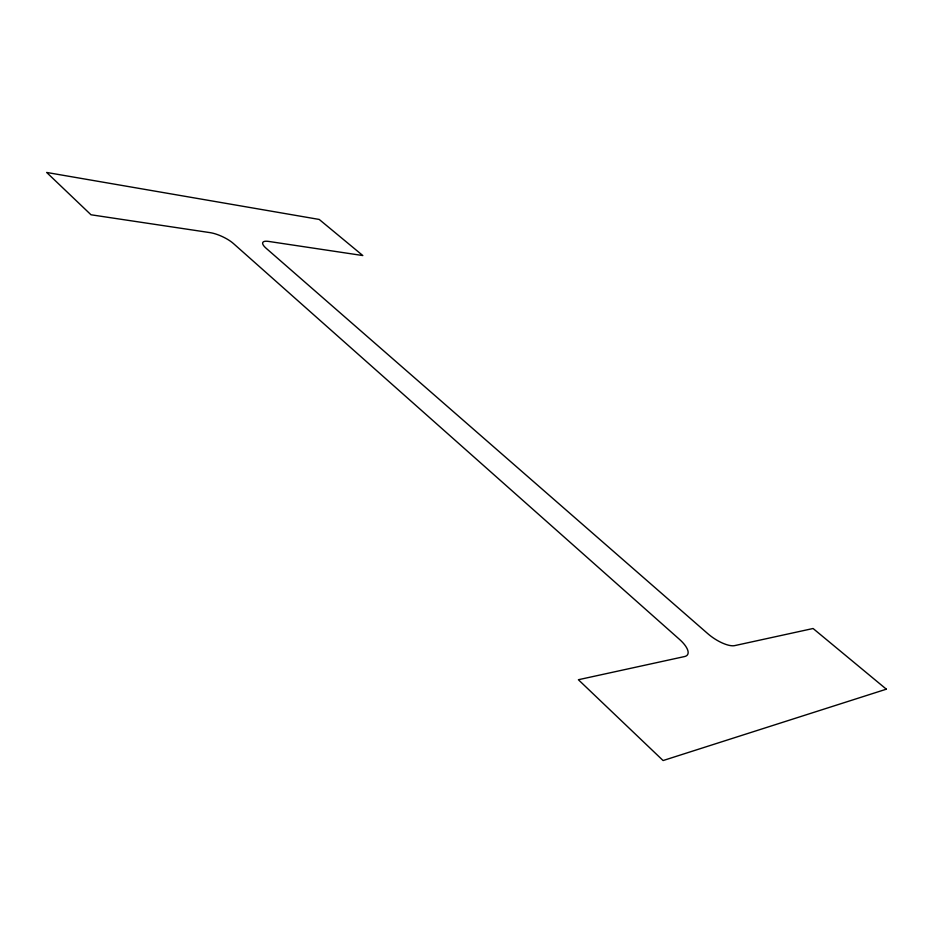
<?xml version="1.0" encoding="UTF-8"?>
<svg xmlns="http://www.w3.org/2000/svg" width="933" height="933" viewBox="0 0 933 933"><rect width="100%" height="100%" fill="white"/><g stroke="black" fill="none" stroke-linecap="round" stroke-linejoin="round"><path stroke-width="1.4" d="M886.35 689.184L663.095 760.547L578.378 679.725L684.519 656.564A23.547 9.015 33.3 0 0 679.446 639.338L233.413 243.525A18.322 5.516 25 0 0 210.123 232.644L91.002 214.777L46.65 172.453L319.214 219.442L362.82 255.549L268.576 241.414A17.459 5.108 25.8 0 0 266.127 248.26L707.82 633.694A22.439 8.07 33.5 0 0 734.703 645.613L813.086 628.504L886.35 689.184"/></g></svg>
